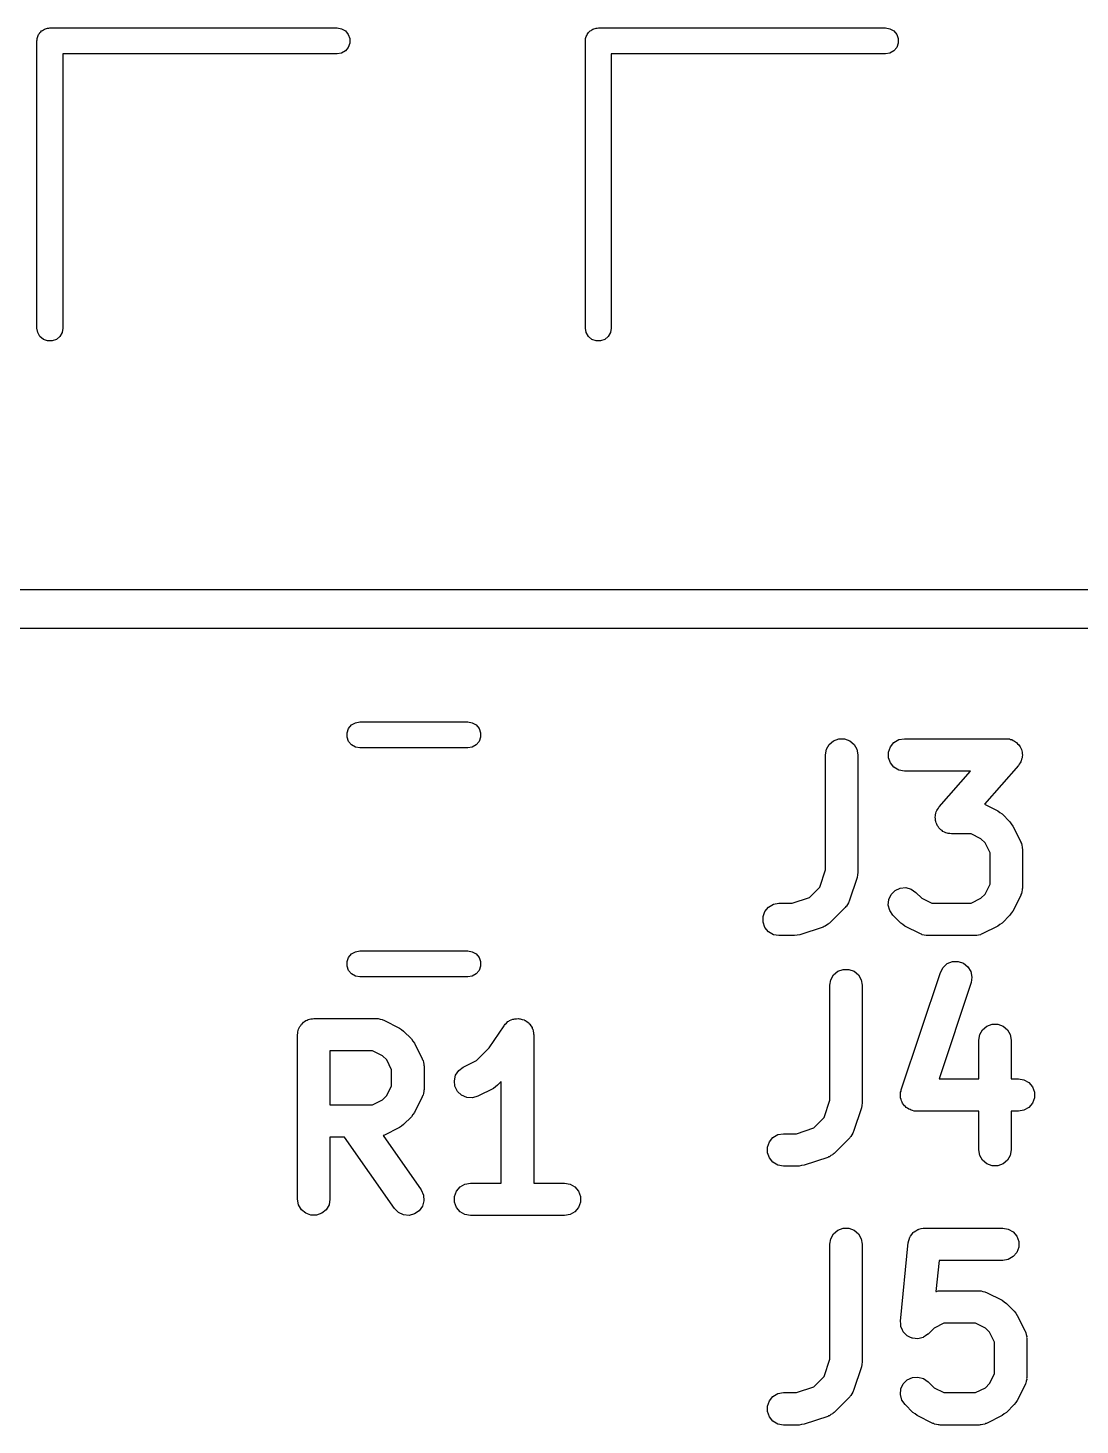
# Model space of a CAD drawing. Extents: x -4.6 to 25.8, y 0 to 31.7.
# Drawn here: x -2.14 to 2.73, y 25.25 to 31.72 of the extents above; entities that cross this region are included whole.
import ezdxf

# ---------------------------------------------------------------- set-up
doc = ezdxf.new("R2010")
doc.units = 0
doc.header["$MEASUREMENT"] = 0
doc.layers.add('BLACK', color=7, linetype='CONTINUOUS')

msp = doc.modelspace()

# ---------------------------------------------------------------- linework, layer by layer
at = {"layer": 'Black'}
for p, q in [((-2.08979, 31.6916), (-2.08716, 31.6962)), ((-2.08716, 31.6962), (-2.08314, 31.6995)), ((-2.08314, 31.6995), (-2.07977, 31.7036)), ((-2.07977, 31.7036), (-2.07522, 31.7062)), ((-2.07522, 31.7062), (-2.0712, 31.7096)), ((-2.0712, 31.7096), (-2.06627, 31.7114)), ((-2.06627, 31.7114), (-2.06172, 31.714)), ((-2.06172, 31.714), (-2.05655, 31.7149)), ((-2.05655, 31.7149), (-2.05162, 31.7167)), ((-2.05162, 31.7167), (-2.04637, 31.7167)), ((-2.04637, 31.7167), (-2.0412, 31.7176)), ((-2.0412, 31.7176), (-0.7112, 31.7176)), ((-0.7112, 31.7176), (-0.690679, 31.714)), ((-0.690679, 31.714), (-0.672633, 31.7036)), ((-0.672633, 31.7036), (-0.659238, 31.6876)), ((0.450213, 31.6916), (0.452837, 31.6962)), ((0.452837, 31.6962), (0.456858, 31.6995)), ((0.456858, 31.6995), (0.460233, 31.7036)), ((0.460233, 31.7036), (0.464778, 31.7062)), ((0.464778, 31.7062), (0.4688, 31.7096)), ((0.4688, 31.7096), (0.473733, 31.7114)), ((0.473733, 31.7114), (0.478279, 31.714)), ((0.478279, 31.714), (0.483451, 31.7149)), ((0.483451, 31.7149), (0.488381, 31.7167)), ((0.488381, 31.7167), (0.493627, 31.7167)), ((0.493627, 31.7167), (0.4988, 31.7176)), ((0.4988, 31.7176), (1.8288, 31.7176)), ((1.8288, 31.7176), (1.84932, 31.714)), ((1.84932, 31.714), (1.86737, 31.7036)), ((1.86737, 31.7036), (1.88076, 31.6876)), ((-2.1012, 31.6576), (-2.10029, 31.6628)), ((-2.1012, 30.3276), (-2.1012, 31.6576)), ((-2.10029, 31.668), (-2.09849, 31.6729)), ((-2.10029, 31.6628), (-2.10029, 31.668)), ((-2.09849, 31.6729), (-2.09758, 31.6781)), ((-2.09758, 31.6781), (-2.09496, 31.6827)), ((-2.09496, 31.6827), (-2.09316, 31.6876)), ((-2.09316, 31.6876), (-2.08979, 31.6916)), ((-0.659238, 31.6876), (-0.652112, 31.668)), ((-0.652112, 31.6472), (-0.659238, 31.6276)), ((-0.652112, 31.668), (-0.652112, 31.6472)), ((0.4388, 31.6576), (0.439712, 31.6628)), ((0.4388, 30.3276), (0.4388, 31.6576)), ((0.439712, 31.668), (0.441506, 31.6729)), ((0.439712, 31.6628), (0.439712, 31.668)), ((0.441506, 31.6729), (0.442418, 31.6781)), ((0.442418, 31.6781), (0.445043, 31.6827)), ((0.445043, 31.6827), (0.446838, 31.6876)), ((0.446838, 31.6876), (0.450213, 31.6916)), ((1.88076, 31.6876), (1.88789, 31.668)), ((1.88789, 31.6472), (1.88076, 31.6276)), ((1.88789, 31.668), (1.88789, 31.6472)), ((-0.7112, 31.5976), (-1.9812, 31.5976)), ((-1.9812, 31.5976), (-1.9812, 30.3276)), ((-0.690679, 31.6012), (-0.7112, 31.5976)), ((-0.672633, 31.6116), (-0.690679, 31.6012)), ((-0.659238, 31.6276), (-0.672633, 31.6116)), ((1.8288, 31.5976), (0.5588, 31.5976)), ((0.5588, 31.5976), (0.5588, 30.3276)), ((1.84932, 31.6012), (1.8288, 31.5976)), ((1.86737, 31.6116), (1.84932, 31.6012)), ((1.88076, 31.6276), (1.86737, 31.6116)), ((-2.09758, 30.3071), (-2.1012, 30.3276)), ((-2.08716, 30.289), (-2.09758, 30.3071)), ((-2.0712, 30.2756), (-2.08716, 30.289)), ((-2.05162, 30.2685), (-2.0712, 30.2756)), ((-2.0112, 30.2756), (-2.03078, 30.2685)), ((-1.99524, 30.289), (-2.0112, 30.2756)), ((-1.98482, 30.3071), (-1.99524, 30.289)), ((-1.9812, 30.3276), (-1.98482, 30.3071)), ((0.442418, 30.3071), (0.4388, 30.3276)), ((0.452837, 30.289), (0.442418, 30.3071)), ((0.4688, 30.2756), (0.452837, 30.289)), ((0.488381, 30.2685), (0.4688, 30.2756)), ((0.5288, 30.2756), (0.509219, 30.2685)), ((0.544763, 30.289), (0.5288, 30.2756)), ((0.555182, 30.3071), (0.544763, 30.289)), ((0.5588, 30.3276), (0.555182, 30.3071)), ((-2.03078, 30.2685), (-2.05162, 30.2685)), ((0.509219, 30.2685), (0.488381, 30.2685)), ((-4.5812, 29.1176), (-1.9212, 29.1176)), ((-1.9212, 29.1176), (0.6188, 29.1176)), ((0.6188, 29.1176), (3.1588, 29.1176)), ((-2.0412, 28.9376), (-4.5812, 28.9376)), ((0.4988, 28.9376), (-2.0412, 28.9376)), ((0.6188, 28.9376), (0.4988, 28.9376)), ((3.0388, 28.9376), (0.6188, 28.9376)), ((-0.664688, 28.455), (-0.657562, 28.4746)), ((-0.657562, 28.4746), (-0.644167, 28.4906)), ((-0.644167, 28.4906), (-0.626121, 28.501)), ((-0.626121, 28.501), (-0.6056, 28.5046)), ((-0.6056, 28.5046), (-0.1056, 28.5046)), ((-0.1056, 28.5046), (-0.085079, 28.501)), ((-0.085079, 28.501), (-0.067033, 28.4906)), ((-0.067033, 28.4906), (-0.053638, 28.4746)), ((-0.053638, 28.4746), (-0.046512, 28.455)), ((-0.664688, 28.4342), (-0.664688, 28.455)), ((-0.657562, 28.4146), (-0.664688, 28.4342)), ((-0.644167, 28.3986), (-0.657562, 28.4146)), ((-0.626121, 28.3882), (-0.644167, 28.3986)), ((-0.067033, 28.3986), (-0.085079, 28.3882)), ((-0.053638, 28.4146), (-0.067033, 28.3986)), ((-0.046512, 28.4342), (-0.053638, 28.4146)), ((-0.046512, 28.455), (-0.046512, 28.4342)), ((1.55512, 28.3779), (1.56815, 28.4004)), ((1.56815, 28.4004), (1.5881, 28.4172)), ((1.5881, 28.4172), (1.61258, 28.4261)), ((1.61258, 28.4261), (1.63862, 28.4261)), ((1.63862, 28.4261), (1.6631, 28.4172)), ((1.6631, 28.4172), (1.68305, 28.4004)), ((1.68305, 28.4004), (1.69608, 28.3779)), ((1.85093, 28.3897), (1.86768, 28.4097)), ((1.86768, 28.4097), (1.89023, 28.4227)), ((1.89023, 28.4227), (1.91589, 28.4272)), ((1.91589, 28.4272), (2.3876, 28.4272)), ((2.3876, 28.4272), (2.39482, 28.4259)), ((2.39482, 28.4259), (2.40215, 28.4258)), ((2.40215, 28.4258), (2.40755, 28.4237)), ((2.40755, 28.4237), (2.41325, 28.4227)), ((2.41325, 28.4227), (2.4196, 28.419)), ((2.4196, 28.419), (2.42644, 28.4164)), ((2.42644, 28.4164), (2.4308, 28.4126)), ((2.4308, 28.4126), (2.43581, 28.4097)), ((2.43581, 28.4097), (2.44052, 28.404)), ((2.44052, 28.404), (2.44604, 28.3992)), ((2.44604, 28.3992), (2.44883, 28.3941)), ((-0.6056, 28.3846), (-0.626121, 28.3882)), ((-0.1056, 28.3846), (-0.6056, 28.3846)), ((-0.085079, 28.3882), (-0.1056, 28.3846)), ((1.5506, 28.3522), (1.55512, 28.3779)), ((1.5506, 27.8201), (1.5506, 28.3522)), ((1.69608, 28.3779), (1.7006, 28.3522)), ((1.7006, 28.3522), (1.7006, 27.8079)), ((1.84203, 28.3652), (1.85093, 28.3897)), ((1.84203, 28.3392), (1.84203, 28.3652)), ((1.85093, 28.3147), (1.84203, 28.3392)), ((2.44883, 28.3941), (2.45255, 28.3897)), ((2.45255, 28.3897), (2.45506, 28.3828)), ((2.45506, 28.3828), (2.45859, 28.3764)), ((2.45895, 28.3323), (2.45753, 28.3251)), ((2.45859, 28.3764), (2.45948, 28.3707)), ((2.46146, 28.3392), (2.45895, 28.3323)), ((2.45948, 28.3707), (2.46146, 28.3652)), ((2.46146, 28.3652), (2.46146, 28.3579)), ((2.46146, 28.3579), (2.46258, 28.3507)), ((2.46258, 28.3507), (2.46146, 28.345)), ((2.46146, 28.345), (2.46146, 28.3392)), ((1.86768, 28.2948), (1.85093, 28.3147)), ((1.89023, 28.2817), (1.86768, 28.2948)), ((1.91589, 28.2772), (1.89023, 28.2817)), ((2.22232, 28.2772), (1.91589, 28.2772)), ((2.07716, 28.1113), (2.22232, 28.2772)), ((2.44404, 28.3028), (2.2871, 28.1235)), ((2.44784, 28.3091), (2.44404, 28.3028)), ((2.45255, 28.3147), (2.44784, 28.3091)), ((2.45453, 28.3201), (2.45255, 28.3147)), ((2.45753, 28.3251), (2.45453, 28.3201)), ((2.05974, 28.0749), (2.06225, 28.0818)), ((2.05974, 28.0692), (2.05974, 28.0749)), ((2.06225, 28.0818), (2.06367, 28.089)), ((2.06367, 28.089), (2.06667, 28.094)), ((2.06667, 28.094), (2.06865, 28.0994)), ((2.06865, 28.0994), (2.07336, 28.105)), ((2.07336, 28.105), (2.07716, 28.1113)), ((2.2871, 28.1235), (2.34857, 28.0927)), ((2.34857, 28.0927), (2.35821, 28.0856)), ((2.35821, 28.0856), (2.36806, 28.0787)), ((2.36806, 28.0787), (2.40435, 28.0424)), ((2.05862, 28.0635), (2.05974, 28.0692)), ((2.05974, 28.0562), (2.05862, 28.0635)), ((2.05974, 28.0489), (2.05974, 28.0562)), ((2.06172, 28.0435), (2.05974, 28.0489)), ((2.06261, 28.0377), (2.06172, 28.0435)), ((2.06614, 28.0313), (2.06261, 28.0377)), ((2.06865, 28.0244), (2.06614, 28.0313)), ((2.07237, 28.02), (2.06865, 28.0244)), ((2.07516, 28.0149), (2.07237, 28.02)), ((2.08068, 28.0101), (2.07516, 28.0149)), ((2.08539, 28.0045), (2.08068, 28.0101)), ((2.40435, 28.0424), (2.41124, 28.0325)), ((2.41124, 28.0325), (2.4184, 28.0229)), ((2.4184, 28.0229), (2.45468, 27.9503)), ((2.09041, 28.0016), (2.08539, 28.0045)), ((2.09476, 27.9978), (2.09041, 28.0016)), ((2.1016, 27.9951), (2.09476, 27.9978)), ((2.10795, 27.9914), (2.1016, 27.9951)), ((2.11365, 27.9904), (2.10795, 27.9914)), ((2.11905, 27.9883), (2.11365, 27.9904)), ((2.12638, 27.9882), (2.11905, 27.9883)), ((2.1336, 27.9869), (2.12638, 27.9882)), ((2.22475, 27.9869), (2.1336, 27.9869)), ((2.2706, 27.964), (2.22475, 27.9869)), ((2.28968, 27.9449), (2.2706, 27.964)), ((2.3126, 27.8991), (2.28968, 27.9449)), ((2.45468, 27.9503), (2.45592, 27.9462)), ((2.45592, 27.9462), (2.45808, 27.9424)), ((2.45808, 27.9424), (2.4596, 27.9338)), ((2.3126, 27.7531), (2.3126, 27.8991)), ((2.4596, 27.9338), (2.46211, 27.9253)), ((2.46211, 27.9253), (2.46185, 27.921)), ((2.46185, 27.921), (2.4626, 27.9168)), ((2.4626, 27.9168), (2.4626, 27.7353)), ((1.52376, 27.7396), (1.5506, 27.8201)), ((1.69675, 27.7842), (1.66047, 27.6753)), ((1.69851, 27.7961), (1.69675, 27.7842)), ((1.7006, 27.8079), (1.69851, 27.7961)), ((2.28968, 27.7072), (2.3126, 27.7531)), ((1.39572, 27.6652), (1.47623, 27.692)), ((1.47623, 27.692), (1.52376, 27.7396)), ((1.84344, 27.6822), (1.85445, 27.7058)), ((1.85445, 27.7058), (1.87287, 27.7242)), ((1.87287, 27.7242), (1.89647, 27.7352)), ((1.89647, 27.7352), (1.92242, 27.7375)), ((1.92242, 27.7375), (1.94758, 27.7308)), ((1.94758, 27.7308), (1.96892, 27.7158)), ((1.96892, 27.7158), (1.9966, 27.6881)), ((1.9966, 27.6881), (2.04245, 27.6652)), ((2.22475, 27.6652), (2.2706, 27.6881)), ((2.2706, 27.6881), (2.28968, 27.7072)), ((2.45468, 27.7018), (2.4184, 27.6292)), ((2.45592, 27.706), (2.45468, 27.7018)), ((2.45808, 27.7097), (2.45592, 27.706)), ((2.4596, 27.7183), (2.45808, 27.7097)), ((2.46211, 27.7268), (2.4596, 27.7183)), ((2.4626, 27.7353), (2.46185, 27.7311)), ((2.46185, 27.7311), (2.46211, 27.7268)), ((1.26145, 27.6032), (1.27036, 27.6277)), ((1.27036, 27.6277), (1.28711, 27.6477)), ((1.28711, 27.6477), (1.30966, 27.6607)), ((1.30966, 27.6607), (1.33532, 27.6652)), ((1.33532, 27.6652), (1.39572, 27.6652)), ((1.64235, 27.646), (1.56978, 27.5735)), ((1.64483, 27.6496), (1.64235, 27.646)), ((1.64806, 27.6524), (1.64483, 27.6496)), ((1.65225, 27.6602), (1.64806, 27.6524)), ((1.65729, 27.6674), (1.65225, 27.6602)), ((1.65841, 27.6715), (1.65729, 27.6674)), ((1.66047, 27.6753), (1.65841, 27.6715)), ((1.84117, 27.6562), (1.84344, 27.6822)), ((1.84791, 27.6311), (1.84117, 27.6562)), ((1.86285, 27.6097), (1.84791, 27.6311)), ((2.04245, 27.6652), (2.22475, 27.6652)), ((2.41124, 27.6196), (2.40435, 27.6097)), ((2.4184, 27.6292), (2.41124, 27.6196)), ((1.26145, 27.5772), (1.26145, 27.6032)), ((1.27036, 27.5527), (1.26145, 27.5772)), ((1.54046, 27.5553), (1.4316, 27.5191)), ((1.54426, 27.5574), (1.54046, 27.5553)), ((1.54844, 27.5585), (1.54426, 27.5574)), ((1.55564, 27.5636), (1.54844, 27.5585)), ((1.56337, 27.5677), (1.55564, 27.5636)), ((1.56624, 27.571), (1.56337, 27.5677)), ((1.56978, 27.5735), (1.56624, 27.571)), ((1.89914, 27.5735), (1.86285, 27.6097)), ((1.90897, 27.5666), (1.89914, 27.5735)), ((1.91863, 27.5594), (1.90897, 27.5666)), ((1.9912, 27.5231), (1.91863, 27.5594)), ((2.34857, 27.5594), (2.276, 27.5231)), ((2.35823, 27.5666), (2.34857, 27.5594)), ((2.36806, 27.5735), (2.35823, 27.5666)), ((2.40435, 27.6097), (2.36806, 27.5735)), ((1.28711, 27.5328), (1.27036, 27.5527)), ((1.30966, 27.5197), (1.28711, 27.5328)), ((1.33532, 27.5152), (1.30966, 27.5197)), ((1.40789, 27.5152), (1.33532, 27.5152)), ((1.41973, 27.5173), (1.40789, 27.5152)), ((1.4316, 27.5191), (1.41973, 27.5173)), ((1.99534, 27.5219), (1.9912, 27.5231)), ((1.99909, 27.5197), (1.99534, 27.5219)), ((2.00774, 27.5182), (1.99909, 27.5197)), ((2.01617, 27.5157), (2.00774, 27.5182)), ((2.02049, 27.516), (2.01617, 27.5157)), ((2.02474, 27.5152), (2.02049, 27.516)), ((2.24246, 27.5152), (2.02474, 27.5152)), ((2.24671, 27.516), (2.24246, 27.5152)), ((2.25103, 27.5157), (2.24671, 27.516)), ((2.25946, 27.5182), (2.25103, 27.5157)), ((2.26811, 27.5197), (2.25946, 27.5182)), ((2.27185, 27.5219), (2.26811, 27.5197)), ((2.276, 27.5231), (2.27185, 27.5219)), ((-0.657562, 27.4146), (-0.644167, 27.4306)), ((-0.644167, 27.4306), (-0.626121, 27.441)), ((-0.626121, 27.441), (-0.6056, 27.4446)), ((-0.6056, 27.4446), (-0.1056, 27.4446)), ((-0.1056, 27.4446), (-0.085079, 27.441)), ((-0.085079, 27.441), (-0.067033, 27.4306)), ((-0.067033, 27.4306), (-0.053638, 27.4146)), ((-0.664688, 27.395), (-0.657562, 27.4146)), ((-0.664688, 27.3742), (-0.664688, 27.395)), ((-0.657562, 27.3546), (-0.664688, 27.3742)), ((-0.053638, 27.4146), (-0.046512, 27.395)), ((-0.046512, 27.3742), (-0.053638, 27.3546)), ((-0.046512, 27.395), (-0.046512, 27.3742)), ((2.08277, 27.3454), (2.09517, 27.3683)), ((2.09517, 27.3683), (2.11466, 27.3856)), ((2.11466, 27.3856), (2.13888, 27.3952)), ((2.13888, 27.3952), (2.16492, 27.3959)), ((2.16492, 27.3959), (2.18963, 27.3876)), ((2.18963, 27.3876), (2.21003, 27.3715)), ((2.21003, 27.3715), (2.22367, 27.3493)), ((-0.644167, 27.3386), (-0.657562, 27.3546)), ((-0.626121, 27.3282), (-0.644167, 27.3386)), ((-0.6056, 27.3246), (-0.626121, 27.3282)), ((-0.1056, 27.3246), (-0.6056, 27.3246)), ((-0.085079, 27.3282), (-0.1056, 27.3246)), ((-0.067033, 27.3386), (-0.085079, 27.3282)), ((-0.053638, 27.3546), (-0.067033, 27.3386)), ((1.57092, 27.2854), (1.57544, 27.3111)), ((1.57544, 27.3111), (1.58847, 27.3336)), ((1.58847, 27.3336), (1.60842, 27.3504)), ((1.60842, 27.3504), (1.6329, 27.3593)), ((1.6329, 27.3593), (1.65894, 27.3593)), ((1.65894, 27.3593), (1.68342, 27.3504)), ((1.68342, 27.3504), (1.70337, 27.3336)), ((1.70337, 27.3336), (1.7164, 27.3111)), ((1.7164, 27.3111), (1.72092, 27.2854)), ((1.90134, 26.8011), (2.08277, 27.3454)), ((2.22507, 27.298), (2.07655, 26.8524)), ((2.22367, 27.3493), (2.22889, 27.3237)), ((2.22889, 27.3237), (2.22507, 27.298)), ((1.57092, 26.7533), (1.57092, 27.2854)), ((1.72092, 27.2854), (1.72092, 26.7411)), ((-0.879702, 27.0993), (-0.876421, 27.105)), ((-0.876421, 27.105), (-0.871395, 27.1092)), ((-0.871395, 27.1092), (-0.867177, 27.1143)), ((-0.867177, 27.1143), (-0.861495, 27.1175)), ((-0.861495, 27.1175), (-0.856468, 27.1218)), ((-0.856468, 27.1218), (-0.850302, 27.124)), ((-0.850302, 27.124), (-0.84462, 27.1273)), ((-0.84462, 27.1273), (-0.838159, 27.1284)), ((-0.838159, 27.1284), (-0.831992, 27.1307)), ((-0.831992, 27.1307), (-0.825428, 27.1307)), ((-0.825428, 27.1307), (-0.818968, 27.1318)), ((-0.818968, 27.1318), (-0.528683, 27.1318)), ((-0.528683, 27.1318), (-0.524424, 27.1311)), ((-0.524424, 27.1311), (-0.520109, 27.1313)), ((-0.520109, 27.1313), (-0.511689, 27.1288)), ((-0.511689, 27.1288), (-0.503031, 27.1273)), ((-0.503031, 27.1273), (-0.499285, 27.1251)), ((-0.499285, 27.1251), (-0.495142, 27.1239)), ((-0.495142, 27.1239), (-0.42257, 27.0876)), ((0.062056, 27.0984), (0.06493, 27.1014)), ((0.06493, 27.1014), (0.067007, 27.105)), ((0.067007, 27.105), (0.073861, 27.1108)), ((0.073861, 27.1108), (0.080049, 27.1172)), ((0.080049, 27.1172), (0.083777, 27.1191)), ((0.083777, 27.1191), (0.08696, 27.1218)), ((0.08696, 27.1218), (0.095372, 27.1248)), ((0.095372, 27.1248), (0.103398, 27.1288)), ((0.103398, 27.1288), (0.107529, 27.1292)), ((0.107529, 27.1292), (0.111436, 27.1307)), ((0.111436, 27.1307), (0.120389, 27.1307)), ((0.120389, 27.1307), (0.129287, 27.1317)), ((0.129287, 27.1317), (0.133327, 27.1307)), ((0.133327, 27.1307), (0.137484, 27.1307)), ((0.137484, 27.1307), (0.145892, 27.1276)), ((0.145892, 27.1276), (0.154594, 27.1255)), ((0.154594, 27.1255), (0.158056, 27.1232)), ((0.158056, 27.1232), (0.16196, 27.1218)), ((0.16196, 27.1218), (0.168813, 27.116)), ((0.168813, 27.116), (0.176267, 27.111)), ((0.176267, 27.111), (0.178731, 27.1077)), ((0.178731, 27.1077), (0.181913, 27.105)), ((0.181913, 27.105), (0.186386, 27.0973)), ((2.29785, 27.0964), (2.32232, 27.1053)), ((2.32232, 27.1053), (2.34837, 27.1053)), ((2.34837, 27.1053), (2.37285, 27.0964)), ((-0.893968, 27.0568), (-0.892829, 27.0633)), ((-0.893968, 26.2948), (-0.893968, 27.0568)), ((-0.892829, 27.0698), (-0.890584, 27.076)), ((-0.892829, 27.0633), (-0.892829, 27.0698)), ((-0.890584, 27.076), (-0.889445, 27.0825)), ((-0.889445, 27.0825), (-0.886164, 27.0881)), ((-0.886164, 27.0881), (-0.88392, 27.0943)), ((-0.88392, 27.0943), (-0.879702, 27.0993)), ((-0.42257, 27.0876), (-0.412915, 27.0804)), ((-0.412915, 27.0804), (-0.403077, 27.0736)), ((-0.403077, 27.0736), (-0.366793, 27.0373)), ((-0.366793, 27.0373), (-0.359897, 27.0274)), ((-0.006395, 26.9957), (0.062056, 27.0984)), ((0.186386, 27.0973), (0.191691, 27.09)), ((0.191691, 27.09), (0.192859, 27.0861)), ((0.192859, 27.0861), (0.194937, 27.0825)), ((0.194937, 27.0825), (0.196491, 27.0736)), ((0.196491, 27.0736), (0.199006, 27.065)), ((0.199006, 27.065), (0.198738, 27.0609)), ((0.198738, 27.0609), (0.19946, 27.0568)), ((0.19946, 27.0568), (0.19946, 26.3698)), ((2.26035, 27.0314), (2.26487, 27.0571)), ((2.26487, 27.0571), (2.2779, 27.0796)), ((2.2779, 27.0796), (2.29785, 27.0964)), ((2.37285, 27.0964), (2.3928, 27.0796)), ((2.3928, 27.0796), (2.40583, 27.0571)), ((2.40583, 27.0571), (2.41035, 27.0314)), ((-0.743968, 26.9818), (-0.743968, 26.7327)), ((-0.546388, 26.9818), (-0.743968, 26.9818)), ((-0.500538, 26.9589), (-0.546388, 26.9818)), ((-0.359897, 27.0274), (-0.352744, 27.0178)), ((-0.352744, 27.0178), (-0.316458, 26.9452)), ((-0.06511, 26.937), (-0.006395, 26.9957)), ((2.26035, 26.8524), (2.26035, 27.0314)), ((2.41035, 27.0314), (2.41035, 26.8524)), ((-0.481465, 26.9398), (-0.500538, 26.9589)), ((-0.45854, 26.894), (-0.481465, 26.9398)), ((-0.316458, 26.9452), (-0.315225, 26.9411)), ((-0.315225, 26.9411), (-0.313063, 26.9373)), ((-0.313063, 26.9373), (-0.311537, 26.9287)), ((-0.311537, 26.9287), (-0.309032, 26.9202)), ((-0.309032, 26.9202), (-0.309291, 26.9159)), ((-0.309291, 26.9159), (-0.30854, 26.9117)), ((-0.30854, 26.9117), (-0.30854, 26.8028)), ((-0.126795, 26.9062), (-0.06511, 26.937)), ((-0.45854, 26.8205), (-0.45854, 26.894)), ((-0.168119, 26.8436), (-0.162067, 26.8689)), ((-0.165142, 26.8177), (-0.168119, 26.8436)), ((-0.162067, 26.8689), (-0.147716, 26.8907)), ((-0.147716, 26.8907), (-0.126795, 26.9062)), ((2.07655, 26.8524), (2.26035, 26.8524)), ((2.41035, 26.8524), (2.44421, 26.8524)), ((2.44421, 26.8524), (2.46986, 26.8479)), ((2.46986, 26.8479), (2.49241, 26.8349)), ((-0.481465, 26.7747), (-0.45854, 26.8205)), ((-0.311536, 26.7858), (-0.313063, 26.7772)), ((-0.309032, 26.7942), (-0.311536, 26.7858)), ((-0.30854, 26.8028), (-0.309291, 26.7985)), ((-0.309291, 26.7985), (-0.309032, 26.7942)), ((-0.153493, 26.7944), (-0.165142, 26.8177)), ((-0.134578, 26.7765), (-0.153493, 26.7944)), ((0.012858, 26.8083), (-0.059713, 26.772)), ((0.022505, 26.8155), (0.012858, 26.8083)), ((0.03235, 26.8223), (0.022505, 26.8155)), ((0.04946, 26.8395), (0.03235, 26.8223)), ((0.04946, 26.3698), (0.04946, 26.8395)), ((1.89752, 26.7754), (1.89863, 26.7828)), ((1.89863, 26.7904), (1.90053, 26.7956)), ((1.89863, 26.7828), (1.89863, 26.7904)), ((1.90053, 26.7956), (1.90134, 26.8011)), ((2.49241, 26.8349), (2.50916, 26.8149)), ((2.50916, 26.8149), (2.51807, 26.7904)), ((2.51807, 26.7904), (2.51807, 26.7644)), ((-0.743968, 26.7327), (-0.546388, 26.7327)), ((-0.546388, 26.7327), (-0.500538, 26.7556)), ((-0.500538, 26.7556), (-0.481465, 26.7747)), ((-0.316458, 26.7693), (-0.352744, 26.6967)), ((-0.315226, 26.7734), (-0.316458, 26.7693)), ((-0.313063, 26.7772), (-0.315226, 26.7734)), ((-0.110679, 26.7661), (-0.134578, 26.7765)), ((-0.084679, 26.7646), (-0.110679, 26.7661)), ((-0.059713, 26.772), (-0.084679, 26.7646)), ((1.54408, 26.6728), (1.57092, 26.7533)), ((1.71707, 26.7174), (1.68079, 26.6085)), ((1.71883, 26.7293), (1.71707, 26.7174)), ((1.72092, 26.7411), (1.71883, 26.7293)), ((1.89863, 26.7699), (1.89752, 26.7754)), ((1.89863, 26.7644), (1.89863, 26.7699)), ((1.90122, 26.7573), (1.89863, 26.7644)), ((1.90274, 26.7498), (1.90122, 26.7573)), ((1.90564, 26.7451), (1.90274, 26.7498)), ((1.90754, 26.7399), (1.90564, 26.7451)), ((1.91241, 26.7341), (1.90754, 26.7399)), ((1.91638, 26.7276), (1.91241, 26.7341)), ((1.92072, 26.7242), (1.91638, 26.7276)), ((1.92428, 26.72), (1.92072, 26.7242)), ((1.93084, 26.7162), (1.92428, 26.72)), ((1.93678, 26.7115), (1.93084, 26.7162)), ((2.49241, 26.72), (2.46986, 26.7069)), ((2.50916, 26.7399), (2.49241, 26.72)), ((2.51807, 26.7644), (2.50916, 26.7399)), ((-0.366793, 26.6772), (-0.403078, 26.6409)), ((-0.359899, 26.687), (-0.366793, 26.6772)), ((-0.352744, 26.6967), (-0.359899, 26.687)), ((1.49655, 26.6252), (1.54408, 26.6728)), ((1.94204, 26.7097), (1.93678, 26.7115)), ((1.94684, 26.7069), (1.94204, 26.7097)), ((1.9543, 26.7056), (1.94684, 26.7069)), ((1.96149, 26.7032), (1.9543, 26.7056)), ((1.96703, 26.7034), (1.96149, 26.7032)), ((1.97249, 26.7024), (1.96703, 26.7034)), ((2.26035, 26.7024), (1.97249, 26.7024)), ((2.26035, 26.5234), (2.26035, 26.7024)), ((2.44421, 26.7024), (2.41035, 26.7024)), ((2.41035, 26.7024), (2.41035, 26.5234)), ((2.46986, 26.7069), (2.44421, 26.7024)), ((-0.495142, 26.5906), (-0.498363, 26.5896)), ((-0.498363, 26.5896), (-0.322098, 26.3378)), ((-0.42257, 26.6269), (-0.495142, 26.5906)), ((-0.412912, 26.634), (-0.42257, 26.6269)), ((-0.403078, 26.6409), (-0.412912, 26.634)), ((1.30743, 26.5809), (1.32998, 26.5939)), ((1.32998, 26.5939), (1.35563, 26.5984)), ((1.35563, 26.5984), (1.41604, 26.5984)), ((1.41604, 26.5984), (1.49655, 26.6252)), ((1.66838, 26.5856), (1.66515, 26.5828)), ((1.67257, 26.5934), (1.66838, 26.5856)), ((1.67761, 26.6006), (1.67257, 26.5934)), ((1.67873, 26.6047), (1.67761, 26.6006)), ((1.68079, 26.6085), (1.67873, 26.6047)), ((-0.676589, 26.5827), (-0.743968, 26.5827)), ((-0.743968, 26.5827), (-0.743968, 26.2948)), ((-0.444983, 26.2518), (-0.676589, 26.5827)), ((1.28177, 26.5364), (1.29068, 26.5609)), ((1.28177, 26.5104), (1.28177, 26.5364)), ((1.29068, 26.5609), (1.30743, 26.5809)), ((1.66267, 26.5792), (1.5901, 26.5067)), ((1.66515, 26.5828), (1.66267, 26.5792)), ((2.26487, 26.4978), (2.26035, 26.5234)), ((2.41035, 26.5234), (2.40583, 26.4978)), ((1.29068, 26.4859), (1.28177, 26.5104)), ((1.30743, 26.466), (1.29068, 26.4859)), ((1.32998, 26.4529), (1.30743, 26.466)), ((1.56078, 26.4885), (1.45192, 26.4523)), ((1.56458, 26.4906), (1.56078, 26.4885)), ((1.56876, 26.4917), (1.56458, 26.4906)), ((1.57596, 26.4968), (1.56876, 26.4917)), ((1.58369, 26.5009), (1.57596, 26.4968)), ((1.58656, 26.5042), (1.58369, 26.5009)), ((1.5901, 26.5067), (1.58656, 26.5042)), ((2.2779, 26.4752), (2.26487, 26.4978)), ((2.29785, 26.4585), (2.2779, 26.4752)), ((2.32232, 26.4495), (2.29785, 26.4585)), ((2.37285, 26.4585), (2.34837, 26.4495)), ((2.3928, 26.4752), (2.37285, 26.4585)), ((2.40583, 26.4978), (2.3928, 26.4752)), ((1.35563, 26.4484), (1.32998, 26.4529)), ((1.42821, 26.4484), (1.35563, 26.4484)), ((1.44005, 26.4505), (1.42821, 26.4484)), ((1.45192, 26.4523), (1.44005, 26.4505)), ((2.34837, 26.4495), (2.32232, 26.4495)), ((-0.322098, 26.3378), (-0.311093, 26.3142)), ((-0.167115, 26.3078), (-0.158206, 26.3323)), ((-0.158206, 26.3323), (-0.141463, 26.3523)), ((-0.141463, 26.3523), (-0.118906, 26.3653)), ((-0.118906, 26.3653), (-0.093254, 26.3698)), ((-0.093254, 26.3698), (0.04946, 26.3698)), ((0.19946, 26.3698), (0.342174, 26.3698)), ((0.342174, 26.3698), (0.367826, 26.3653)), ((0.367826, 26.3653), (0.390383, 26.3523)), ((0.390383, 26.3523), (0.407126, 26.3323)), ((0.407126, 26.3323), (0.416035, 26.3078)), ((-0.889445, 26.2692), (-0.893968, 26.2948)), ((-0.876421, 26.2466), (-0.889445, 26.2692)), ((-0.748491, 26.2692), (-0.761515, 26.2466)), ((-0.743968, 26.2948), (-0.748491, 26.2692)), ((-0.315572, 26.2631), (-0.330514, 26.2418)), ((-0.308827, 26.2883), (-0.315572, 26.2631)), ((-0.311093, 26.3142), (-0.308827, 26.2883)), ((-0.167115, 26.2818), (-0.167115, 26.3078)), ((-0.158206, 26.2573), (-0.167115, 26.2818)), ((0.416035, 26.2818), (0.407126, 26.2573)), ((0.416035, 26.3078), (0.416035, 26.2818)), ((-0.856468, 26.2299), (-0.876421, 26.2466)), ((-0.831992, 26.2209), (-0.856468, 26.2299)), ((-0.805944, 26.2209), (-0.831992, 26.2209)), ((-0.781468, 26.2299), (-0.805944, 26.2209)), ((-0.761515, 26.2466), (-0.781468, 26.2299)), ((-0.426567, 26.2334), (-0.444983, 26.2518)), ((-0.402962, 26.2224), (-0.426567, 26.2334)), ((-0.377014, 26.2201), (-0.402962, 26.2224)), ((-0.351853, 26.2268), (-0.377014, 26.2201)), ((-0.330514, 26.2418), (-0.351853, 26.2268)), ((-0.141463, 26.2374), (-0.158206, 26.2573)), ((-0.118906, 26.2243), (-0.141463, 26.2374)), ((-0.093254, 26.2198), (-0.118906, 26.2243)), ((0.342174, 26.2198), (-0.093254, 26.2198)), ((0.367826, 26.2243), (0.342174, 26.2198)), ((0.390383, 26.2374), (0.367826, 26.2243)), ((0.407126, 26.2573), (0.390383, 26.2374)), ((1.57544, 26.1122), (1.58847, 26.1347)), ((1.58847, 26.1347), (1.60842, 26.1515)), ((1.60842, 26.1515), (1.6329, 26.1604)), ((1.6329, 26.1604), (1.65894, 26.1604)), ((1.65894, 26.1604), (1.68342, 26.1515)), ((1.68342, 26.1515), (1.70337, 26.1347)), ((1.70337, 26.1347), (1.7164, 26.1122)), ((1.94383, 26.124), (1.95042, 26.1319)), ((1.95042, 26.1319), (1.95641, 26.1402)), ((1.95641, 26.1402), (1.95875, 26.1418)), ((1.95875, 26.1418), (1.96057, 26.144)), ((1.96057, 26.144), (1.96945, 26.1491)), ((1.96945, 26.1491), (1.97793, 26.1549)), ((1.97793, 26.1549), (1.98067, 26.1556)), ((1.98067, 26.1556), (1.98313, 26.157)), ((1.98313, 26.157), (1.99322, 26.1588)), ((1.99322, 26.1588), (2.00317, 26.1613)), ((2.00317, 26.1613), (2.00599, 26.161)), ((2.00599, 26.161), (2.00878, 26.1615)), ((2.00878, 26.1615), (2.37163, 26.1615)), ((2.37163, 26.1615), (2.39729, 26.157)), ((2.39729, 26.157), (2.41984, 26.144)), ((2.41984, 26.144), (2.43659, 26.124)), ((1.57092, 26.0865), (1.57544, 26.1122)), ((1.57092, 25.5544), (1.57092, 26.0865)), ((1.7164, 26.1122), (1.72092, 26.0865)), ((1.72092, 26.0865), (1.72092, 25.5422)), ((1.89786, 25.7311), (1.93415, 26.094)), ((1.93415, 26.094), (1.93492, 26.0967)), ((1.93492, 26.0995), (1.93842, 26.1092)), ((1.93492, 26.0967), (1.93492, 26.0995)), ((1.93842, 26.1092), (1.9412, 26.1191)), ((1.9412, 26.1191), (1.94286, 26.1214)), ((1.94286, 26.1214), (1.94383, 26.124)), ((2.43659, 26.124), (2.4455, 26.0995)), ((2.4455, 26.0735), (2.43659, 26.049)), ((2.4455, 26.0995), (2.4455, 26.0735)), ((2.07665, 26.0115), (2.06229, 25.8679)), ((2.37163, 26.0115), (2.07665, 26.0115)), ((2.39729, 26.016), (2.37163, 26.0115)), ((2.41984, 26.0291), (2.39729, 26.016)), ((2.43659, 26.049), (2.41984, 26.0291)), ((2.06229, 25.8679), (2.06435, 25.8682)), ((2.06435, 25.8682), (2.07277, 25.8707)), ((2.07277, 25.8707), (2.07709, 25.8705)), ((2.07709, 25.8705), (2.08135, 25.8712)), ((2.08135, 25.8712), (2.26278, 25.8712)), ((2.26278, 25.8712), (2.26704, 25.8705)), ((2.26704, 25.8705), (2.27135, 25.8707)), ((2.27135, 25.8707), (2.27977, 25.8682)), ((2.27977, 25.8682), (2.28843, 25.8667)), ((2.28843, 25.8667), (2.29217, 25.8646)), ((2.29217, 25.8646), (2.29632, 25.8633)), ((2.29632, 25.8633), (2.36889, 25.827)), ((2.36889, 25.827), (2.37853, 25.8199)), ((2.37853, 25.8199), (2.38838, 25.813)), ((2.38838, 25.813), (2.42467, 25.7767)), ((2.42467, 25.7767), (2.43156, 25.7669)), ((2.43156, 25.7669), (2.43872, 25.7572)), ((2.43872, 25.7572), (2.475, 25.6846)), ((1.89778, 25.7302), (1.8979, 25.7307)), ((1.89887, 25.7177), (1.89778, 25.7302)), ((1.8979, 25.7307), (1.89786, 25.7311)), ((1.89981, 25.7052), (1.89887, 25.7177)), ((1.90001, 25.7047), (1.89981, 25.7052)), ((1.90005, 25.7043), (1.90001, 25.7047)), ((1.90536, 25.6929), (1.90005, 25.7043)), ((1.91053, 25.6814), (1.90536, 25.6929)), ((1.91085, 25.6811), (1.91053, 25.6814)), ((1.91105, 25.6807), (1.91085, 25.6811)), ((1.91996, 25.6717), (1.91105, 25.6807)), ((2.0532, 25.6983), (2.02552, 25.6706)), ((2.09905, 25.7212), (2.0532, 25.6983)), ((2.24507, 25.7212), (2.09905, 25.7212)), ((2.29092, 25.6983), (2.24507, 25.7212)), ((2.31, 25.6792), (2.29092, 25.6983)), ((2.33292, 25.6334), (2.31, 25.6792)), ((2.475, 25.6846), (2.47624, 25.6805)), ((2.47624, 25.6805), (2.4784, 25.6767)), ((1.92871, 25.6628), (1.91996, 25.6717)), ((1.92914, 25.6626), (1.92871, 25.6628)), ((1.92947, 25.6622), (1.92914, 25.6626)), ((1.94085, 25.6569), (1.92947, 25.6622)), ((1.95218, 25.6515), (1.94085, 25.6569)), ((1.95265, 25.6514), (1.95218, 25.6515)), ((1.95308, 25.6512), (1.95265, 25.6514)), ((1.96557, 25.6501), (1.95308, 25.6512)), ((1.9781, 25.6489), (1.96557, 25.6501)), ((1.97856, 25.649), (1.9781, 25.6489)), ((1.97903, 25.649), (1.97856, 25.649)), ((1.99114, 25.6522), (1.97903, 25.649)), ((2.00334, 25.6553), (1.99114, 25.6522)), ((2.00373, 25.6556), (2.00334, 25.6553)), ((2.00419, 25.6557), (2.00373, 25.6556)), ((2.01448, 25.6629), (2.00419, 25.6557)), ((2.02486, 25.67), (2.01448, 25.6629)), ((2.02514, 25.6704), (2.02486, 25.67)), ((2.02552, 25.6706), (2.02514, 25.6704)), ((2.33292, 25.4874), (2.33292, 25.6334)), ((2.4784, 25.6767), (2.47992, 25.6681)), ((2.47992, 25.6681), (2.48243, 25.6597)), ((2.48243, 25.6597), (2.48217, 25.6554)), ((2.48217, 25.6554), (2.48292, 25.6511)), ((2.48292, 25.6511), (2.48292, 25.4697)), ((1.54408, 25.4739), (1.57092, 25.5544)), ((1.71707, 25.5185), (1.68079, 25.4097)), ((1.71883, 25.5304), (1.71707, 25.5185)), ((1.72092, 25.5422), (1.71883, 25.5304)), ((2.31, 25.4415), (2.33292, 25.4874)), ((1.41604, 25.3995), (1.49655, 25.4264)), ((1.49655, 25.4264), (1.54408, 25.4739)), ((1.90005, 25.4165), (1.91105, 25.4401)), ((1.91105, 25.4401), (1.92947, 25.4585)), ((1.92947, 25.4585), (1.95308, 25.4695)), ((1.95308, 25.4695), (1.97903, 25.4718)), ((1.97903, 25.4718), (2.00419, 25.4651)), ((2.00419, 25.4651), (2.02553, 25.4501)), ((2.02553, 25.4501), (2.0532, 25.4224)), ((2.0532, 25.4224), (2.09905, 25.3995)), ((2.24507, 25.3995), (2.29092, 25.4224)), ((2.29092, 25.4224), (2.31, 25.4415)), ((2.475, 25.4361), (2.43872, 25.3636)), ((2.47624, 25.4403), (2.475, 25.4361)), ((2.4784, 25.444), (2.47624, 25.4403)), ((2.47992, 25.4527), (2.4784, 25.444)), ((2.48243, 25.4611), (2.47992, 25.4527)), ((2.48292, 25.4697), (2.48217, 25.4654)), ((2.48217, 25.4654), (2.48243, 25.4611)), ((1.28177, 25.3376), (1.29068, 25.362)), ((1.29068, 25.362), (1.30743, 25.382)), ((1.30743, 25.382), (1.32998, 25.395)), ((1.32998, 25.395), (1.35563, 25.3995)), ((1.35563, 25.3995), (1.41604, 25.3995)), ((1.66267, 25.3804), (1.5901, 25.3078)), ((1.66515, 25.3839), (1.66267, 25.3804)), ((1.66838, 25.3868), (1.66515, 25.3839)), ((1.67257, 25.3945), (1.66838, 25.3868)), ((1.67761, 25.4017), (1.67257, 25.3945)), ((1.67873, 25.4059), (1.67761, 25.4017)), ((1.68079, 25.4097), (1.67873, 25.4059)), ((1.89778, 25.3906), (1.90005, 25.4165)), ((1.90452, 25.3654), (1.89778, 25.3906)), ((1.91946, 25.3441), (1.90452, 25.3654)), ((2.09905, 25.3995), (2.24507, 25.3995)), ((2.43872, 25.3636), (2.43156, 25.3539)), ((1.28177, 25.3115), (1.28177, 25.3376)), ((1.29068, 25.287), (1.28177, 25.3115)), ((1.56458, 25.2917), (1.56078, 25.2897)), ((1.56876, 25.2928), (1.56458, 25.2917)), ((1.57596, 25.2979), (1.56876, 25.2928)), ((1.58369, 25.3021), (1.57596, 25.2979)), ((1.58656, 25.3053), (1.58369, 25.3021)), ((1.5901, 25.3078), (1.58656, 25.3053)), ((1.95574, 25.3078), (1.91946, 25.3441)), ((1.96558, 25.3009), (1.95574, 25.3078)), ((1.97524, 25.2937), (1.96558, 25.3009)), ((2.04781, 25.2574), (1.97524, 25.2937)), ((2.36889, 25.2937), (2.29632, 25.2574)), ((2.37855, 25.3009), (2.36889, 25.2937)), ((2.38838, 25.3078), (2.37855, 25.3009)), ((2.42467, 25.3441), (2.38838, 25.3078)), ((2.43156, 25.3539), (2.42467, 25.3441)), ((1.30743, 25.2671), (1.29068, 25.287)), ((1.32998, 25.254), (1.30743, 25.2671)), ((1.35563, 25.2495), (1.32998, 25.254)), ((1.42821, 25.2495), (1.35563, 25.2495)), ((1.44005, 25.2516), (1.42821, 25.2495)), ((1.45192, 25.2534), (1.44005, 25.2516)), ((1.56078, 25.2897), (1.45192, 25.2534)), ((2.05195, 25.2562), (2.04781, 25.2574)), ((2.0557, 25.254), (2.05195, 25.2562)), ((2.06435, 25.2525), (2.0557, 25.254)), ((2.07278, 25.25), (2.06435, 25.2525)), ((2.07709, 25.2503), (2.07278, 25.25)), ((2.08135, 25.2495), (2.07709, 25.2503)), ((2.26278, 25.2495), (2.08135, 25.2495)), ((2.26703, 25.2503), (2.26278, 25.2495)), ((2.27135, 25.25), (2.26703, 25.2503)), ((2.27978, 25.2525), (2.27135, 25.25)), ((2.28843, 25.254), (2.27978, 25.2525)), ((2.29217, 25.2562), (2.28843, 25.254)), ((2.29632, 25.2574), (2.29217, 25.2562))]:
    msp.add_line(p, q, dxfattribs=at)

doc.saveas('drawing.dxf')
